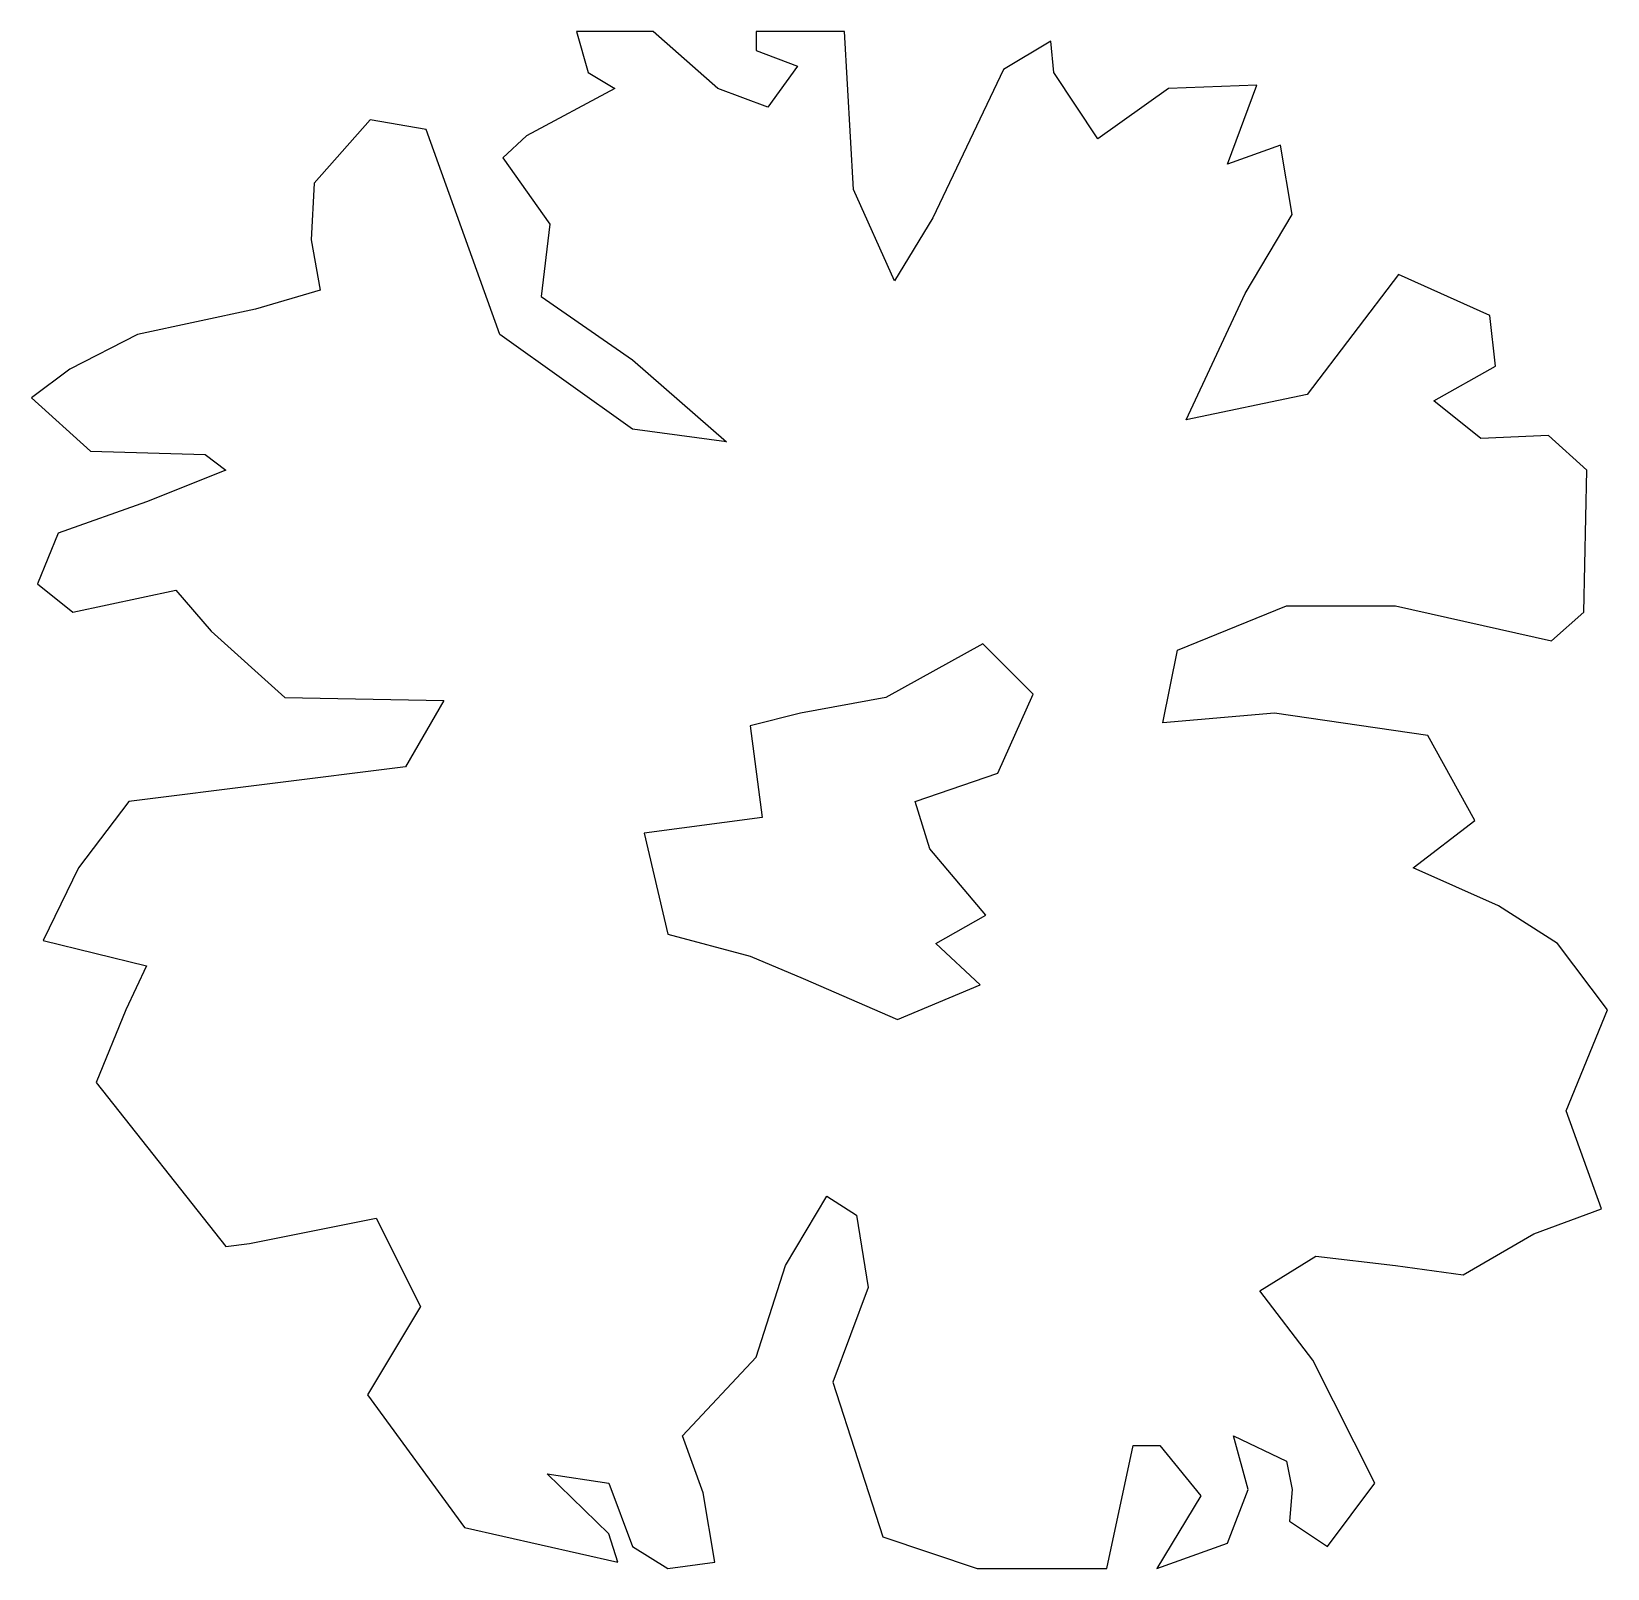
# Model space of a CAD drawing. Header units: millimetres. Extents: x 292.48 to 294.55, y 2571.71 to 2573.72.
import ezdxf

# ---------------------------------------------------------------- set-up
doc = ezdxf.new("R2010")
doc.units = ezdxf.units.MM
doc.header["$LTSCALE"] = 10
doc.layers.add('Vegetais', color=94, linetype='Continuous')

msp = doc.modelspace()

# ---------------------------------------------------------------- linework, layer by layer
at = {"layer": 'Vegetais'}
for p, q in [((293.2004, 2573.7248), (293.216, 2573.6708)), ((293.301, 2573.7248), (293.2004, 2573.7248)), ((293.3862, 2573.6501), (293.301, 2573.7248)), ((293.4365, 2573.7248), (293.4365, 2573.6998)), ((293.5525, 2573.7248), (293.4365, 2573.7248)), ((293.5642, 2573.5174), (293.5525, 2573.7248)), ((293.8234, 2573.7123), (293.7615, 2573.675)), ((293.8273, 2573.6708), (293.8234, 2573.7123)), ((293.4365, 2573.6998), (293.4906, 2573.6791)), ((293.216, 2573.6708), (293.2508, 2573.6501)), ((293.4906, 2573.6791), (293.4519, 2573.6252)), ((293.7615, 2573.675), (293.6686, 2573.4801)), ((293.8853, 2573.5838), (293.8273, 2573.6708)), ((293.2508, 2573.6501), (293.1347, 2573.5879)), ((293.4519, 2573.6252), (293.3862, 2573.6501)), ((293.9781, 2573.6501), (293.8853, 2573.5838)), ((294.0942, 2573.6543), (293.9781, 2573.6501)), ((294.0556, 2573.5506), (294.0942, 2573.6543)), ((292.9296, 2573.6087), (292.8561, 2573.5257)), ((293.0031, 2573.5962), (292.9296, 2573.6087)), ((293.0998, 2573.3268), (293.0031, 2573.5962)), ((293.1347, 2573.5879), (293.1037, 2573.5589)), ((293.1037, 2573.5589), (293.1656, 2573.4719)), ((294.1252, 2573.5755), (294.0556, 2573.5506)), ((294.1407, 2573.4842), (294.1252, 2573.5755)), ((292.8561, 2573.5257), (292.8522, 2573.4511)), ((293.6183, 2573.3972), (293.5642, 2573.5174)), ((293.6686, 2573.4801), (293.6183, 2573.3972)), ((294.0788, 2573.3806), (294.1407, 2573.4842)), ((293.1656, 2573.4719), (293.154, 2573.3765)), ((292.8522, 2573.4511), (292.8639, 2573.3848)), ((294.28, 2573.4056), (294.16, 2573.248)), ((294.3999, 2573.3516), (294.28, 2573.4056)), ((292.8639, 2573.3848), (292.7787, 2573.3599)), ((293.154, 2573.3765), (293.274, 2573.2936)), ((294.0014, 2573.2148), (294.0788, 2573.3806)), ((292.7787, 2573.3599), (292.6239, 2573.3268)), ((294.4077, 2573.2853), (294.3999, 2573.3516)), ((292.6239, 2573.3268), (292.5349, 2573.2811)), ((293.274, 2573.2024), (293.0998, 2573.3268)), ((293.274, 2573.2936), (293.3977, 2573.1858)), ((292.5349, 2573.2811), (292.4847, 2573.2438)), ((294.3264, 2573.2397), (294.4077, 2573.2853)), ((294.16, 2573.248), (294.0014, 2573.2148)), ((292.4847, 2573.2438), (292.562, 2573.1734)), ((294.3883, 2573.19), (294.3264, 2573.2397)), ((293.3977, 2573.1858), (293.274, 2573.2024)), ((294.4773, 2573.194), (294.3883, 2573.19)), ((294.5276, 2573.1485), (294.4773, 2573.194)), ((292.562, 2573.1734), (292.7129, 2573.1692)), ((292.7129, 2573.1692), (292.74, 2573.1485)), ((292.74, 2573.1485), (292.6356, 2573.107)), ((294.5237, 2572.9619), (294.5276, 2573.1485)), ((292.6356, 2573.107), (292.5195, 2573.0656)), ((292.5195, 2573.0656), (292.4924, 2572.9993)), ((292.4924, 2572.9993), (292.5389, 2572.9619)), ((292.5389, 2572.9619), (292.6743, 2572.9909)), ((292.6743, 2572.9909), (292.7206, 2572.9371)), ((293.9898, 2572.9122), (294.1329, 2572.9703)), ((294.1329, 2572.9703), (294.2761, 2572.9703)), ((294.2761, 2572.9703), (294.4811, 2572.9246)), ((294.4811, 2572.9246), (294.5237, 2572.9619)), ((292.7206, 2572.9371), (292.8174, 2572.85)), ((293.7344, 2572.9205), (293.6067, 2572.85)), ((293.8002, 2572.8542), (293.7344, 2572.9205)), ((293.9704, 2572.8168), (293.9898, 2572.9122)), ((293.7537, 2572.7505), (293.8002, 2572.8542)), ((292.8174, 2572.85), (293.0264, 2572.8458)), ((293.0264, 2572.8458), (292.976, 2572.7588)), ((293.6067, 2572.85), (293.4945, 2572.8293)), ((293.4945, 2572.8293), (293.4287, 2572.8127)), ((293.4287, 2572.8127), (293.4442, 2572.6924)), ((294.1175, 2572.8293), (293.9704, 2572.8168)), ((294.3186, 2572.8002), (294.1175, 2572.8293)), ((294.3806, 2572.6883), (294.3186, 2572.8002)), ((292.976, 2572.7588), (292.6123, 2572.7132)), ((293.6454, 2572.7132), (293.7537, 2572.7505)), ((292.6123, 2572.7132), (292.5466, 2572.6261)), ((293.6648, 2572.651), (293.6454, 2572.7132)), ((293.4442, 2572.6924), (293.2894, 2572.6718)), ((294.2993, 2572.6261), (294.3806, 2572.6883)), ((293.2894, 2572.6718), (293.3204, 2572.5391)), ((293.7383, 2572.564), (293.6648, 2572.651)), ((292.5466, 2572.6261), (292.5001, 2572.5308)), ((294.4115, 2572.5764), (294.2993, 2572.6261)), ((293.6725, 2572.5267), (293.7383, 2572.564)), ((294.4889, 2572.5267), (294.4115, 2572.5764)), ((292.5001, 2572.5308), (292.6356, 2572.4977)), ((293.3204, 2572.5391), (293.4287, 2572.51)), ((293.7306, 2572.4727), (293.6725, 2572.5267)), ((294.5546, 2572.4396), (294.4889, 2572.5267)), ((293.4287, 2572.51), (293.4984, 2572.481)), ((292.6356, 2572.4977), (292.6085, 2572.4396)), ((293.4984, 2572.481), (293.6222, 2572.4272)), ((293.6222, 2572.4272), (293.7306, 2572.4727)), ((292.6085, 2572.4396), (292.5698, 2572.3442)), ((294.5005, 2572.3069), (294.5546, 2572.4396)), ((292.5698, 2572.3442), (292.74, 2572.1287)), ((294.5469, 2572.1785), (294.5005, 2572.3069)), ((293.4752, 2572.1038), (293.5293, 2572.195)), ((293.5293, 2572.195), (293.5681, 2572.1701)), ((293.5681, 2572.1701), (293.5835, 2572.0748)), ((294.4579, 2572.1453), (294.5469, 2572.1785)), ((292.771, 2572.1328), (292.9373, 2572.166)), ((292.9373, 2572.166), (292.9954, 2572.0499)), ((292.74, 2572.1287), (292.771, 2572.1328)), ((294.3651, 2572.0914), (294.4579, 2572.1453)), ((294.0981, 2572.0707), (294.1716, 2572.1162)), ((294.1716, 2572.1162), (294.2761, 2572.1038)), ((293.4365, 2571.9836), (293.4752, 2572.1038)), ((294.2761, 2572.1038), (294.3651, 2572.0914)), ((293.5835, 2572.0748), (293.5371, 2571.9504)), ((294.1677, 2571.9794), (294.0981, 2572.0707)), ((292.9954, 2572.0499), (292.9258, 2571.9338)), ((293.3398, 2571.8799), (293.4365, 2571.9836)), ((294.249, 2571.8178), (294.1677, 2571.9794)), ((293.5371, 2571.9504), (293.6029, 2571.7473)), ((292.9258, 2571.9338), (293.0535, 2571.7597)), ((293.3668, 2571.8053), (293.3398, 2571.8799)), ((293.8969, 2571.7059), (293.9317, 2571.8675)), ((293.9317, 2571.8675), (293.9665, 2571.8675)), ((293.9665, 2571.8675), (294.0207, 2571.8012)), ((294.0633, 2571.8799), (294.1329, 2571.8468)), ((294.0827, 2571.8095), (294.0633, 2571.8799)), ((294.1329, 2571.8468), (294.1407, 2571.8095)), ((293.1618, 2571.8302), (293.243, 2571.8178)), ((293.243, 2571.7514), (293.1618, 2571.8302)), ((293.243, 2571.8178), (293.274, 2571.7348)), ((293.3823, 2571.7141), (293.3668, 2571.8053)), ((294.0207, 2571.8012), (293.9627, 2571.7059)), ((294.0556, 2571.739), (294.0827, 2571.8095)), ((294.1407, 2571.8095), (294.1368, 2571.768)), ((294.1871, 2571.7348), (294.249, 2571.8178)), ((293.0535, 2571.7597), (293.2546, 2571.7141)), ((294.1368, 2571.768), (294.1871, 2571.7348)), ((293.2546, 2571.7141), (293.243, 2571.7514)), ((293.6029, 2571.7473), (293.7267, 2571.7059)), ((293.9627, 2571.7059), (294.0556, 2571.739)), ((293.274, 2571.7348), (293.3204, 2571.7059)), ((293.3204, 2571.7059), (293.3823, 2571.7141)), ((293.7267, 2571.7059), (293.8969, 2571.7059))]:
    msp.add_line(p, q, dxfattribs=at)

doc.saveas('drawing.dxf')
